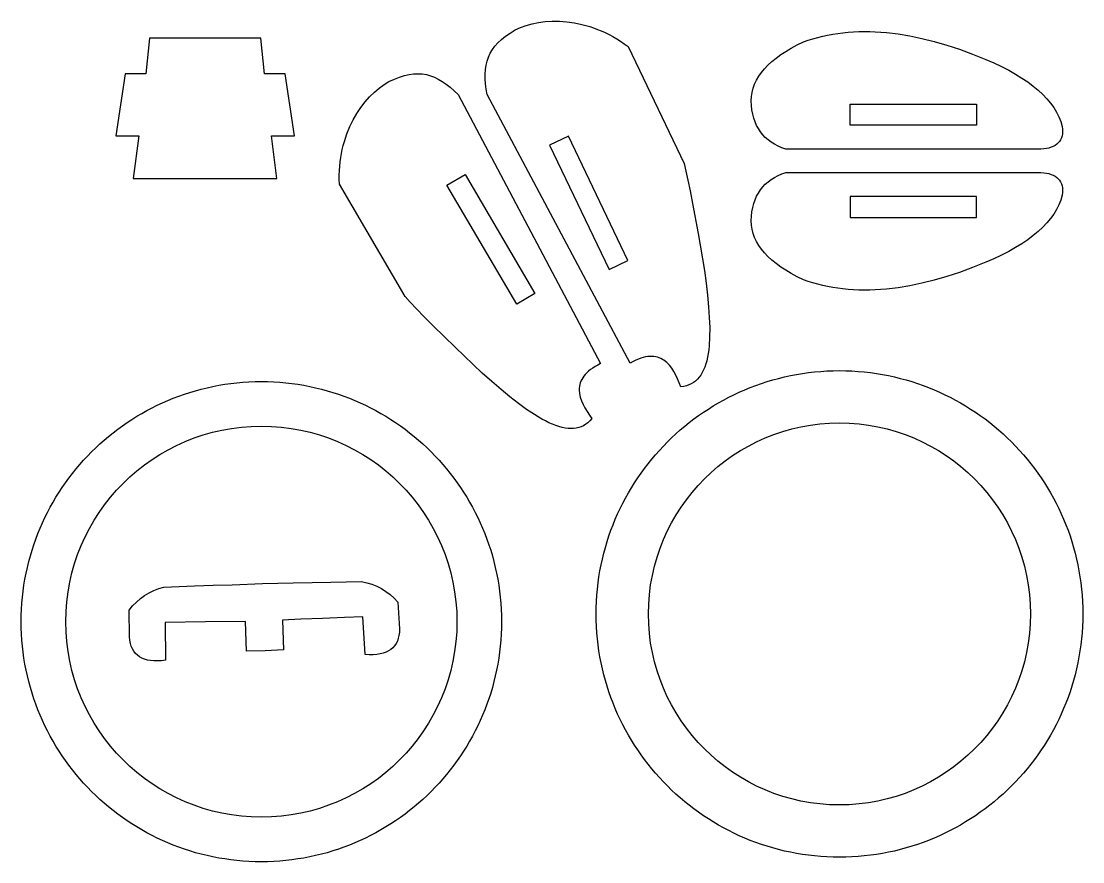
# Model space of a CAD drawing. Extents: x 0 to 592, y 5 to 496.
# Drawn here: x 0 to 247, y 300.2 to 495.8 of the extents above; entities that cross this region are included whole.
import ezdxf

# ---------------------------------------------------------------- set-up
doc = ezdxf.new("R2010")
doc.units = 0
doc.header["$MEASUREMENT"] = 0
doc.layers.add('HARLEY_2', color=1, linetype='Continuous')

msp = doc.modelspace()

# ---------------------------------------------------------------- linework, layer by layer
at = {"layer": 'HARLEY_2'}
for points in [[(158.99, 437.77), (159.38, 434.83), (159.71, 432.03), (159.95, 429.37), (160.12, 426.86), (160.2, 424.51), (160.19, 422.32), (160.07, 420.3), (159.97, 419.36), (159.85, 418.46), (159.7, 417.61), (159.51, 416.8), (159.3, 416.04), (159.06, 415.32), (158.79, 414.65), (158.48, 414.04), (158.14, 413.47), (157.77, 412.95), (157.36, 412.49), (156.92, 412.08), (156.44, 411.72), (155.92, 411.41), (155.37, 411.16), (154.78, 410.96), (154.15, 410.82), (153.47, 410.74), (153.12, 411.67), (152.74, 412.58), (152.32, 413.46), (151.87, 414.29), (151.37, 415.06), (150.82, 415.76), (150.23, 416.38), (149.57, 416.9), (149.22, 417.12), (148.86, 417.32), (148.47, 417.48), (148.07, 417.61), (147.66, 417.71), (147.22, 417.78), (146.77, 417.81), (146.29, 417.8), (145.8, 417.76), (145.28, 417.67), (144.75, 417.55), (144.19, 417.37), (143.61, 417.16), (143.01, 416.9), (142.38, 416.59), (141.73, 416.23), (108.43, 478.74), (108.22, 480.02), (108.07, 481.25), (107.99, 482.41), (107.98, 483.52), (108.04, 484.57), (108.18, 485.58), (108.41, 486.54), (108.72, 487.46), (109.13, 488.35), (109.63, 489.2), (110.23, 490.01), (110.94, 490.81), (111.76, 491.58), (112.69, 492.33), (113.74, 493.06), (114.91, 493.78), (116.15, 494.34), (117.48, 494.82), (118.89, 495.21), (120.38, 495.51), (121.94, 495.71), (123.57, 495.81), (125.24, 495.79), (126.96, 495.67), (128.71, 495.42), (130.49, 495.05), (132.28, 494.56), (133.18, 494.26), (134.09, 493.92), (134.99, 493.55), (135.89, 493.15), (136.79, 492.71), (137.68, 492.23), (138.57, 491.72), (139.46, 491.17), (140.34, 490.57), (141.21, 489.94), (154.25, 462.66), (154.68, 460.94), (155.15, 458.83), (155.68, 456.32), (156.24, 453.41), (157.52, 446.39), (158.99, 437.77)], [(42.77, 459.24), (59.46, 459.24), (58.2, 469.17), (63.56, 469.14), (61.38, 483.53), (56.59, 483.55), (55.72, 491.85), (42.77, 491.88), (29.82, 491.85), (28.96, 483.55), (24.17, 483.53), (21.98, 469.14), (27.34, 469.17), (26.08, 459.24), (42.77, 459.24)], [(237.26, 466.02), (177.95, 466.02), (177, 466.36), (176.12, 466.74), (175.29, 467.18), (174.52, 467.66), (173.8, 468.19), (173.15, 468.77), (172.56, 469.4), (172.02, 470.08), (171.54, 470.81), (171.12, 471.58), (170.76, 472.41), (170.46, 473.28), (170.22, 474.2), (170.03, 475.17), (169.9, 476.19), (169.83, 477.26), (169.9, 478.26), (170.06, 479.25), (170.31, 480.21), (170.65, 481.16), (171.09, 482.09), (171.62, 482.99), (172.24, 483.88), (172.96, 484.75), (173.76, 485.6), (174.66, 486.43), (175.66, 487.24), (176.74, 488.03), (177.92, 488.8), (179.19, 489.55), (180.55, 490.28), (182.01, 490.99), (183.11, 491.38), (184.22, 491.73), (185.35, 492.04), (186.5, 492.33), (187.65, 492.58), (188.83, 492.8), (190.01, 492.99), (191.22, 493.14), (192.43, 493.26), (193.67, 493.35), (194.91, 493.4), (196.17, 493.42), (197.45, 493.41), (198.74, 493.37), (200.04, 493.29), (201.36, 493.18), (204.04, 492.86), (206.79, 492.41), (209.59, 491.82), (212.44, 491.11), (215.36, 490.26), (218.34, 489.29), (221.37, 488.18), (224.46, 486.93), (226.34, 486.11), (228.12, 485.26), (229.8, 484.39), (231.37, 483.5), (232.84, 482.59), (234.21, 481.67), (235.47, 480.72), (236.64, 479.76), (237.7, 478.77), (238.65, 477.77), (239.51, 476.74), (240.26, 475.7), (240.92, 474.63), (241.46, 473.55), (241.91, 472.45), (242.25, 471.33), (242.31, 470.72), (242.32, 470.15), (242.28, 469.62), (242.19, 469.12), (242.05, 468.66), (241.86, 468.24), (241.62, 467.85), (241.33, 467.5), (240.99, 467.19), (240.61, 466.91), (240.17, 466.67), (239.69, 466.47), (239.16, 466.3), (238.57, 466.17), (237.94, 466.08), (237.26, 466.02)], [(134.81, 416.14), (134.14, 415.8), (133.54, 415.46), (132.98, 415.1), (132.48, 414.74), (132.02, 414.38), (131.62, 414), (131.26, 413.63), (130.94, 413.24), (130.67, 412.85), (130.44, 412.46), (130.25, 412.06), (130.1, 411.66), (129.99, 411.25), (129.91, 410.84), (129.87, 410.43), (129.85, 410.02), (129.92, 409.18), (130.1, 408.34), (130.37, 407.5), (130.73, 406.65), (131.17, 405.81), (131.66, 404.98), (132.2, 404.15), (132.78, 403.33), (132.33, 402.82), (131.86, 402.38), (131.36, 402), (130.85, 401.68), (130.3, 401.42), (129.74, 401.23), (129.15, 401.09), (128.53, 401.02), (127.9, 401), (127.24, 401.03), (126.55, 401.13), (125.85, 401.27), (125.12, 401.47), (124.37, 401.72), (123.6, 402.03), (122.81, 402.38), (121.99, 402.78), (121.16, 403.23), (119.42, 404.26), (117.6, 405.48), (115.69, 406.86), (113.71, 408.4), (111.65, 410.1), (109.51, 411.93), (107.29, 413.9), (100.97, 419.95), (95.87, 424.94), (93.78, 427.04), (91.99, 428.88), (90.51, 430.46), (89.33, 431.77), (74.03, 457.86), (74, 458.94), (74, 459.99), (74.04, 461.04), (74.11, 462.06), (74.22, 463.07), (74.35, 464.06), (74.52, 465.04), (74.72, 465.99), (74.95, 466.92), (75.21, 467.84), (75.8, 469.6), (76.49, 471.28), (77.27, 472.87), (78.13, 474.37), (79.05, 475.76), (80.04, 477.05), (81.08, 478.23), (82.17, 479.3), (83.28, 480.25), (84.42, 481.09), (85.58, 481.79), (86.83, 482.36), (88.03, 482.82), (89.17, 483.17), (90.27, 483.42), (91.32, 483.56), (92.34, 483.6), (93.33, 483.54), (94.28, 483.38), (95.22, 483.13), (96.15, 482.78), (97.06, 482.33), (97.97, 481.79), (98.88, 481.16), (99.8, 480.44), (100.73, 479.63), (101.67, 478.74), (134.81, 416.14)], [(192.89, 471.62), (192.89, 476.49), (222.28, 476.49), (222.28, 471.62), (192.89, 471.62)], [(127.36, 469.08), (122.96, 466.98), (136.8, 438.02), (141.19, 440.11), (127.36, 469.08)], [(99.07, 457.65), (103.27, 460.11), (119.52, 432.43), (115.32, 429.97), (99.07, 457.65)], [(237.26, 460.62), (237.94, 460.56), (238.57, 460.47), (239.16, 460.34), (239.69, 460.17), (240.17, 459.97), (240.61, 459.73), (240.99, 459.45), (241.33, 459.14), (241.62, 458.79), (241.86, 458.4), (242.05, 457.98), (242.19, 457.52), (242.28, 457.02), (242.32, 456.49), (242.31, 455.92), (242.25, 455.31), (241.91, 454.19), (241.46, 453.09), (240.92, 452), (240.26, 450.94), (239.51, 449.9), (238.65, 448.87), (237.7, 447.87), (236.64, 446.88), (235.47, 445.92), (234.21, 444.97), (232.84, 444.04), (231.37, 443.14), (229.8, 442.25), (228.12, 441.38), (226.34, 440.53), (224.46, 439.7), (221.37, 438.46), (218.34, 437.35), (215.36, 436.37), (212.44, 435.53), (209.59, 434.81), (206.79, 434.23), (204.04, 433.78), (201.36, 433.46), (200.04, 433.35), (198.74, 433.27), (197.45, 433.23), (196.17, 433.22), (194.91, 433.24), (193.67, 433.29), (192.43, 433.38), (191.22, 433.5), (190.01, 433.65), (188.83, 433.84), (187.65, 434.06), (186.5, 434.31), (185.35, 434.59), (184.22, 434.91), (183.11, 435.26), (182.01, 435.64), (180.55, 436.36), (179.19, 437.09), (177.92, 437.84), (176.74, 438.61), (175.66, 439.4), (174.66, 440.21), (173.76, 441.04), (172.96, 441.89), (172.24, 442.76), (171.62, 443.64), (171.09, 444.55), (170.65, 445.48), (170.31, 446.42), (170.06, 447.39), (169.9, 448.37), (169.83, 449.38), (169.9, 450.45), (170.03, 451.47), (170.22, 452.44), (170.46, 453.36), (170.76, 454.23), (171.12, 455.06), (171.54, 455.83), (172.02, 456.56), (172.56, 457.24), (173.15, 457.87), (173.8, 458.45), (174.52, 458.98), (175.29, 459.46), (176.12, 459.89), (177, 460.28), (177.95, 460.62), (237.26, 460.62)], [(192.89, 455.02), (192.89, 450.15), (222.28, 450.15), (222.28, 455.02), (192.89, 455.02)], [(190.4, 414.49), (191.86, 414.47), (193.32, 414.41), (194.76, 414.32), (196.19, 414.19), (197.61, 414.03), (199.02, 413.83), (200.42, 413.6), (201.81, 413.33), (203.19, 413.03), (204.55, 412.7), (205.9, 412.34), (207.24, 411.94), (208.56, 411.51), (209.87, 411.05), (211.16, 410.56), (212.44, 410.03), (213.7, 409.48), (214.95, 408.9), (216.18, 408.29), (217.39, 407.65), (218.58, 406.98), (219.76, 406.29), (220.92, 405.56), (222.06, 404.81), (223.18, 404.04), (224.28, 403.24), (225.36, 402.41), (226.42, 401.55), (227.45, 400.68), (228.47, 399.77), (229.46, 398.85), (230.44, 397.9), (231.39, 396.93), (232.31, 395.93), (233.21, 394.92), (234.09, 393.88), (234.94, 392.82), (235.77, 391.74), (236.57, 390.64), (237.35, 389.52), (238.1, 388.38), (238.82, 387.22), (239.52, 386.05), (240.19, 384.85), (240.83, 383.64), (241.44, 382.41), (242.02, 381.16), (242.57, 379.9), (243.09, 378.62), (243.59, 377.33), (244.05, 376.02), (244.48, 374.7), (244.87, 373.36), (245.24, 372.01), (245.57, 370.65), (245.87, 369.28), (246.14, 367.89), (246.37, 366.49), (246.57, 365.08), (246.73, 363.65), (246.86, 362.22), (246.95, 360.78), (247, 359.33), (247.02, 357.87), (247, 356.41), (246.95, 354.95), (246.86, 353.51), (246.73, 352.08), (246.57, 350.66), (246.37, 349.25), (246.14, 347.85), (245.87, 346.46), (245.57, 345.08), (245.24, 343.72), (244.87, 342.37), (244.48, 341.03), (244.05, 339.71), (243.59, 338.4), (243.09, 337.11), (242.57, 335.83), (242.02, 334.57), (241.44, 333.32), (240.83, 332.09), (240.19, 330.88), (239.52, 329.69), (238.82, 328.51), (238.1, 327.35), (237.35, 326.21), (236.57, 325.09), (235.77, 323.99), (234.94, 322.91), (234.09, 321.85), (233.21, 320.82), (232.31, 319.8), (231.39, 318.81), (230.44, 317.83), (229.46, 316.88), (228.47, 315.96), (227.45, 315.06), (226.42, 314.18), (225.36, 313.33), (224.28, 312.5), (223.18, 311.7), (222.06, 310.92), (220.92, 310.17), (219.76, 309.45), (218.58, 308.75), (217.39, 308.08), (216.18, 307.44), (214.95, 306.83), (213.7, 306.25), (212.44, 305.7), (211.16, 305.18), (209.87, 304.68), (208.56, 304.22), (207.24, 303.79), (205.9, 303.4), (204.55, 303.03), (203.19, 302.7), (201.81, 302.4), (200.42, 302.13), (199.02, 301.9), (197.61, 301.7), (196.19, 301.54), (194.76, 301.41), (193.32, 301.32), (191.86, 301.27), (190.4, 301.25), (188.94, 301.27), (187.49, 301.32), (186.05, 301.41), (184.61, 301.54), (183.19, 301.7), (181.78, 301.9), (180.38, 302.13), (178.99, 302.4), (177.62, 302.7), (176.25, 303.03), (174.9, 303.4), (173.57, 303.79), (172.25, 304.22), (170.94, 304.68), (169.64, 305.18), (168.37, 305.7), (167.1, 306.25), (165.86, 306.83), (164.63, 307.44), (163.42, 308.08), (162.22, 308.75), (161.05, 309.45), (159.89, 310.17), (158.75, 310.92), (157.63, 311.7), (156.53, 312.5), (155.45, 313.33), (154.39, 314.18), (153.35, 315.06), (152.34, 315.96), (151.34, 316.88), (150.37, 317.83), (149.42, 318.81), (148.49, 319.8), (147.59, 320.82), (146.71, 321.85), (145.86, 322.91), (145.03, 323.99), (144.23, 325.09), (143.45, 326.21), (142.71, 327.35), (141.98, 328.51), (141.29, 329.69), (140.62, 330.88), (139.98, 332.09), (139.37, 333.32), (138.79, 334.57), (138.23, 335.83), (137.71, 337.11), (137.22, 338.4), (136.76, 339.71), (136.33, 341.03), (135.93, 342.37), (135.57, 343.72), (135.23, 345.08), (134.93, 346.46), (134.67, 347.85), (134.44, 349.25), (134.24, 350.66), (134.08, 352.08), (133.95, 353.51), (133.86, 354.95), (133.8, 356.41), (133.78, 357.87), (133.8, 359.33), (133.86, 360.78), (133.95, 362.22), (134.08, 363.65), (134.24, 365.08), (134.44, 366.49), (134.67, 367.89), (134.93, 369.28), (135.23, 370.65), (135.57, 372.01), (135.93, 373.36), (136.33, 374.7), (136.76, 376.02), (137.22, 377.33), (137.71, 378.62), (138.23, 379.9), (138.79, 381.16), (139.37, 382.41), (139.98, 383.64), (140.62, 384.85), (141.29, 386.05), (141.98, 387.22), (142.71, 388.38), (143.45, 389.52), (144.23, 390.64), (145.03, 391.74), (145.86, 392.82), (146.71, 393.88), (147.59, 394.92), (148.49, 395.93), (149.42, 396.93), (150.37, 397.9), (151.34, 398.85), (152.34, 399.77), (153.35, 400.68), (154.39, 401.55), (155.45, 402.41), (156.53, 403.24), (157.63, 404.04), (158.75, 404.81), (159.89, 405.56), (161.05, 406.29), (162.22, 406.98), (163.42, 407.65), (164.63, 408.29), (165.86, 408.9), (167.1, 409.48), (168.37, 410.03), (169.64, 410.56), (170.94, 411.05), (172.25, 411.51), (173.57, 411.94), (174.9, 412.34), (176.25, 412.7), (177.62, 413.03), (178.99, 413.33), (180.38, 413.6), (181.78, 413.83), (183.19, 414.03), (184.61, 414.19), (186.05, 414.32), (187.49, 414.41), (188.94, 414.47), (190.4, 414.49)], [(55.88, 411.95), (57.32, 411.93), (58.75, 411.88), (60.18, 411.79), (61.59, 411.66), (62.99, 411.5), (64.39, 411.31), (65.77, 411.08), (67.14, 410.81), (68.5, 410.52), (69.84, 410.19), (71.17, 409.83), (72.49, 409.44), (73.8, 409.01), (75.09, 408.56), (76.36, 408.07), (77.63, 407.56), (78.87, 407.01), (80.1, 406.44), (81.31, 405.84), (82.51, 405.2), (83.69, 404.55), (84.85, 403.86), (85.99, 403.15), (87.12, 402.41), (88.22, 401.64), (89.31, 400.85), (90.37, 400.03), (91.42, 399.19), (92.44, 398.32), (93.45, 397.43), (94.43, 396.52), (95.39, 395.58), (96.32, 394.62), (97.24, 393.64), (98.13, 392.64), (98.99, 391.61), (99.84, 390.57), (100.65, 389.5), (101.44, 388.42), (102.21, 387.31), (102.95, 386.19), (103.66, 385.04), (104.35, 383.88), (105.01, 382.7), (105.64, 381.51), (106.24, 380.3), (106.82, 379.07), (107.36, 377.82), (107.88, 376.56), (108.36, 375.28), (108.82, 373.99), (109.24, 372.69), (109.64, 371.37), (110, 370.04), (110.32, 368.69), (110.62, 367.33), (110.88, 365.96), (111.11, 364.58), (111.31, 363.19), (111.47, 361.78), (111.59, 360.37), (111.68, 358.95), (111.74, 357.51), (111.76, 356.07), (111.74, 354.63), (111.68, 353.2), (111.59, 351.77), (111.47, 350.36), (111.31, 348.96), (111.11, 347.56), (110.88, 346.18), (110.62, 344.81), (110.32, 343.45), (110, 342.11), (109.64, 340.78), (109.24, 339.46), (108.82, 338.15), (108.36, 336.86), (107.88, 335.59), (107.36, 334.32), (106.82, 333.08), (106.24, 331.85), (105.64, 330.64), (105.01, 329.44), (104.35, 328.26), (103.66, 327.1), (102.95, 325.96), (102.21, 324.83), (101.44, 323.73), (100.65, 322.64), (99.84, 321.58), (98.99, 320.53), (98.13, 319.51), (97.24, 318.5), (96.32, 317.52), (95.39, 316.56), (94.43, 315.63), (93.45, 314.71), (92.44, 313.82), (91.42, 312.96), (90.37, 312.11), (89.31, 311.3), (88.22, 310.5), (87.12, 309.74), (85.99, 309), (84.85, 308.29), (83.69, 307.6), (82.51, 306.94), (81.31, 306.31), (80.1, 305.71), (78.87, 305.13), (77.63, 304.59), (76.36, 304.07), (75.09, 303.59), (73.8, 303.13), (72.49, 302.71), (71.17, 302.31), (69.84, 301.95), (68.5, 301.63), (67.14, 301.33), (65.77, 301.07), (64.39, 300.84), (62.99, 300.64), (61.59, 300.48), (60.18, 300.36), (58.75, 300.27), (57.32, 300.21), (55.88, 300.19), (54.44, 300.21), (53, 300.27), (51.58, 300.36), (50.17, 300.48), (48.76, 300.64), (47.37, 300.84), (45.99, 301.07), (44.62, 301.33), (43.26, 301.63), (41.91, 301.95), (40.58, 302.31), (39.26, 302.71), (37.96, 303.13), (36.67, 303.59), (35.39, 304.07), (34.13, 304.59), (32.88, 305.13), (31.65, 305.71), (30.44, 306.31), (29.25, 306.94), (28.07, 307.6), (26.91, 308.29), (25.76, 309), (24.64, 309.74), (23.53, 310.5), (22.45, 311.3), (21.38, 312.11), (20.34, 312.96), (19.31, 313.82), (18.31, 314.71), (17.33, 315.63), (16.37, 316.56), (15.43, 317.52), (14.52, 318.5), (13.63, 319.51), (12.76, 320.53), (11.92, 321.58), (11.1, 322.64), (10.31, 323.73), (9.54, 324.83), (8.8, 325.96), (8.09, 327.1), (7.4, 328.26), (6.75, 329.44), (6.11, 330.64), (5.51, 331.85), (4.94, 333.08), (4.39, 334.32), (3.88, 335.59), (3.39, 336.86), (2.94, 338.15), (2.51, 339.46), (2.12, 340.78), (1.76, 342.11), (1.43, 343.45), (1.14, 344.81), (0.87, 346.18), (0.64, 347.56), (0.45, 348.96), (0.29, 350.36), (0.16, 351.77), (0.07, 353.2), (0.02, 354.63), (0, 356.07), (0.02, 357.51), (0.07, 358.95), (0.16, 360.37), (0.29, 361.78), (0.45, 363.19), (0.64, 364.58), (0.87, 365.96), (1.14, 367.33), (1.43, 368.69), (1.76, 370.04), (2.12, 371.37), (2.51, 372.69), (2.94, 373.99), (3.39, 375.28), (3.88, 376.56), (4.39, 377.82), (4.94, 379.07), (5.51, 380.3), (6.11, 381.51), (6.75, 382.7), (7.4, 383.88), (8.09, 385.04), (8.8, 386.19), (9.54, 387.31), (10.31, 388.42), (11.1, 389.5), (11.92, 390.57), (12.76, 391.61), (13.63, 392.64), (14.52, 393.64), (15.43, 394.62), (16.37, 395.58), (17.33, 396.52), (18.31, 397.43), (19.31, 398.32), (20.34, 399.19), (21.38, 400.03), (22.45, 400.85), (23.53, 401.64), (24.64, 402.41), (25.76, 403.15), (26.91, 403.86), (28.07, 404.55), (29.25, 405.2), (30.44, 405.84), (31.65, 406.44), (32.88, 407.01), (34.13, 407.56), (35.39, 408.07), (36.67, 408.56), (37.96, 409.01), (39.26, 409.44), (40.58, 409.83), (41.91, 410.19), (43.26, 410.52), (44.62, 410.81), (45.99, 411.08), (47.37, 411.31), (48.76, 411.5), (50.17, 411.66), (51.58, 411.79), (53, 411.88), (54.44, 411.93), (55.88, 411.95)], [(55.88, 401.58), (58.22, 401.52), (60.53, 401.34), (62.81, 401.05), (65.05, 400.65), (67.25, 400.15), (69.41, 399.53), (71.52, 398.82), (73.59, 398), (75.6, 397.09), (77.57, 396.09), (79.47, 394.99), (81.32, 393.81), (83.1, 392.54), (84.82, 391.19), (86.47, 389.76), (88.05, 388.25), (89.56, 386.67), (90.99, 385.02), (92.34, 383.3), (93.61, 381.51), (94.8, 379.67), (95.89, 377.76), (96.9, 375.8), (97.81, 373.78), (98.62, 371.72), (99.34, 369.6), (99.95, 367.44), (100.46, 365.24), (100.86, 363), (101.15, 360.72), (101.33, 358.41), (101.38, 356.07), (101.33, 353.73), (101.15, 351.42), (100.86, 349.14), (100.46, 346.9), (99.95, 344.7), (99.34, 342.54), (98.62, 340.43), (97.81, 338.36), (96.9, 336.34), (95.89, 334.38), (94.8, 332.48), (93.61, 330.63), (92.34, 328.85), (90.99, 327.13), (89.56, 325.48), (88.05, 323.9), (86.47, 322.39), (84.82, 320.96), (83.1, 319.61), (81.32, 318.34), (79.47, 317.15), (77.57, 316.06), (75.6, 315.05), (73.59, 314.14), (71.52, 313.33), (69.41, 312.61), (67.25, 312), (65.05, 311.49), (62.81, 311.09), (60.53, 310.8), (58.22, 310.62), (55.88, 310.57), (53.54, 310.62), (51.23, 310.8), (48.95, 311.09), (46.71, 311.49), (44.51, 312), (42.35, 312.61), (40.23, 313.33), (38.17, 314.14), (36.15, 315.05), (34.19, 316.06), (32.28, 317.15), (30.44, 318.34), (28.65, 319.61), (26.93, 320.96), (25.28, 322.39), (23.7, 323.9), (22.19, 325.48), (20.76, 327.13), (19.41, 328.85), (18.14, 330.63), (16.96, 332.48), (15.86, 334.38), (14.86, 336.34), (13.95, 338.36), (13.13, 340.43), (12.42, 342.54), (11.8, 344.7), (11.3, 346.9), (10.9, 349.14), (10.61, 351.42), (10.43, 353.73), (10.37, 356.07), (10.43, 358.41), (10.61, 360.72), (10.9, 363), (11.3, 365.24), (11.8, 367.44), (12.42, 369.6), (13.13, 371.72), (13.95, 373.78), (14.86, 375.8), (15.86, 377.76), (16.96, 379.67), (18.14, 381.51), (19.41, 383.3), (20.76, 385.02), (22.19, 386.67), (23.7, 388.25), (25.28, 389.76), (26.93, 391.19), (28.65, 392.54), (30.44, 393.81), (32.28, 394.99), (34.19, 396.09), (36.15, 397.09), (38.17, 398), (40.23, 398.82), (42.35, 399.53), (44.51, 400.15), (46.71, 400.65), (48.95, 401.05), (51.23, 401.34), (53.54, 401.52), (55.88, 401.58)], [(190.4, 402.31), (192.69, 402.26), (194.95, 402.09), (197.17, 401.8), (199.36, 401.41), (201.51, 400.92), (203.62, 400.32), (205.68, 399.62), (207.7, 398.82), (209.67, 397.93), (211.59, 396.95), (213.45, 395.88), (215.25, 394.72), (217, 393.48), (218.67, 392.16), (220.29, 390.77), (221.83, 389.29), (223.3, 387.75), (224.7, 386.14), (226.02, 384.46), (227.26, 382.72), (228.42, 380.91), (229.49, 379.05), (230.47, 377.13), (231.36, 375.17), (232.15, 373.15), (232.85, 371.08), (233.45, 368.97), (233.95, 366.82), (234.34, 364.63), (234.62, 362.41), (234.79, 360.15), (234.85, 357.87), (234.79, 355.58), (234.62, 353.32), (234.34, 351.1), (233.95, 348.91), (233.45, 346.76), (232.85, 344.65), (232.15, 342.59), (231.36, 340.57), (230.47, 338.6), (229.49, 336.68), (228.42, 334.82), (227.26, 333.02), (226.02, 331.27), (224.7, 329.59), (223.3, 327.98), (221.83, 326.44), (220.29, 324.97), (218.67, 323.57), (217, 322.25), (215.25, 321.01), (213.45, 319.85), (211.59, 318.78), (209.67, 317.8), (207.7, 316.91), (205.68, 316.12), (203.62, 315.42), (201.51, 314.82), (199.36, 314.32), (197.17, 313.93), (194.95, 313.65), (192.69, 313.48), (190.4, 313.42), (188.12, 313.48), (185.86, 313.65), (183.63, 313.93), (181.45, 314.32), (179.3, 314.82), (177.19, 315.42), (175.12, 316.12), (173.1, 316.91), (171.13, 317.8), (169.22, 318.78), (167.36, 319.85), (165.55, 321.01), (163.81, 322.25), (162.13, 323.57), (160.52, 324.97), (158.97, 326.44), (157.5, 327.98), (156.11, 329.59), (154.79, 331.27), (153.55, 333.02), (152.39, 334.82), (151.32, 336.68), (150.34, 338.6), (149.45, 340.57), (148.65, 342.59), (147.95, 344.65), (147.35, 346.76), (146.86, 348.91), (146.47, 351.1), (146.18, 353.32), (146.01, 355.58), (145.95, 357.87), (146.01, 360.15), (146.18, 362.41), (146.47, 364.63), (146.86, 366.82), (147.35, 368.97), (147.95, 371.08), (148.65, 373.15), (149.45, 375.17), (150.34, 377.13), (151.32, 379.05), (152.39, 380.91), (153.55, 382.72), (154.79, 384.46), (156.11, 386.14), (157.5, 387.75), (158.97, 389.29), (160.52, 390.77), (162.13, 392.16), (163.81, 393.48), (165.55, 394.72), (167.36, 395.88), (169.22, 396.95), (171.13, 397.93), (173.1, 398.82), (175.12, 399.62), (177.19, 400.32), (179.3, 400.92), (181.45, 401.41), (183.63, 401.8), (185.86, 402.09), (188.12, 402.26), (190.4, 402.31)], [(25.1, 358.72), (25.92, 359.72), (26.8, 360.63), (27.73, 361.45), (28.71, 362.17), (29.76, 362.8), (30.85, 363.33), (32, 363.76), (33.21, 364.1), (40.33, 364.41), (44.7, 364.54), (49.07, 364.67), (56.18, 364.98), (63.31, 365.12), (67.7, 365.19), (72.08, 365.25), (79.21, 365.39), (80.44, 365.14), (81.62, 364.78), (82.75, 364.33), (83.83, 363.78), (84.86, 363.13), (85.85, 362.38), (86.79, 361.53), (87.67, 360.58), (88.02, 354.43), (87.99, 353.63), (87.9, 352.88), (87.74, 352.2), (87.52, 351.56), (87.24, 350.99), (86.89, 350.47), (86.49, 350.01), (86.02, 349.6), (85.48, 349.25), (84.89, 348.96), (84.23, 348.73), (83.51, 348.55), (82.73, 348.43), (81.88, 348.36), (80.97, 348.35), (80, 348.4), (79.47, 357.2), (75.19, 357.01), (70.12, 356.81), (65.05, 356.62), (60.77, 356.43), (61.01, 349.48), (56.73, 349.26), (52.44, 349.19), (52.21, 356.13), (42.86, 356.02), (33.52, 355.91), (33.6, 347.1), (32.64, 346.98), (31.73, 346.93), (30.88, 346.93), (30.09, 347), (29.36, 347.13), (28.69, 347.32), (28.07, 347.57), (27.52, 347.88), (27.02, 348.25), (26.58, 348.68), (26.2, 349.17), (25.88, 349.73), (25.62, 350.34), (25.41, 351.02), (25.27, 351.76), (25.18, 352.56), (25.1, 358.72)]]:
    msp.add_lwpolyline(points, close=True, dxfattribs=at)

doc.saveas('drawing.dxf')
